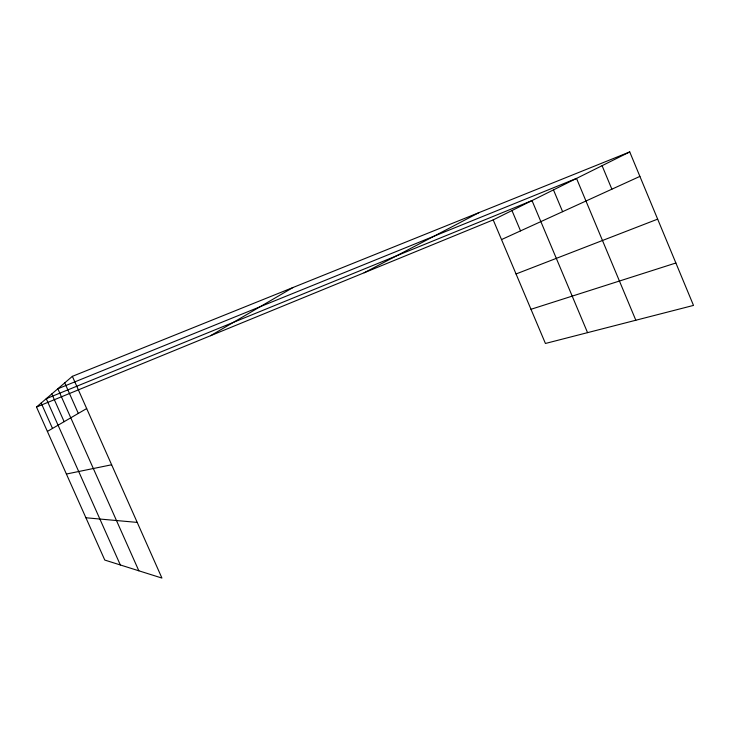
<?xml version="1.0" encoding="UTF-8"?>
<svg xmlns="http://www.w3.org/2000/svg" width="730" height="730" viewBox="0 0 730 730"><rect width="100%" height="100%" fill="white"/><g stroke="black" fill="none" stroke-linecap="round" stroke-linejoin="round"><path stroke-width="1.09" d="M72.37 376.342L161.932 578.069L104.782 560.065L36.5 407.03L72.37 376.342L629.735 151.931L693.5 305.414L545.429 343.474L493.197 219.894L629.735 151.931M210.559 335.709L292.995 287.52M47.386 431.421L86.669 408.563M364.133 272.783L479.126 212.576M501.51 239.577L639.9 176.395M36.5 407.03L493.197 219.894M516.046 273.96L657.657 219.137M530.975 309.292L675.88 263.001M66.403 474.035L111.635 464.773M85.912 517.771L137.222 522.406M138.837 570.796L57.852 388.762L576.517 178.421L635.83 320.233M51.793 393.945L64.14 421.675M120.34 564.965L46.255 398.69L532.015 200.577L587.559 332.643M41.172 403.033L52.505 428.446M64.742 382.867L78.32 413.417M511.967 210.55L520.545 230.89M553.477 189.891L562.62 211.682M602.086 165.701L611.877 189.189"/></g></svg>
